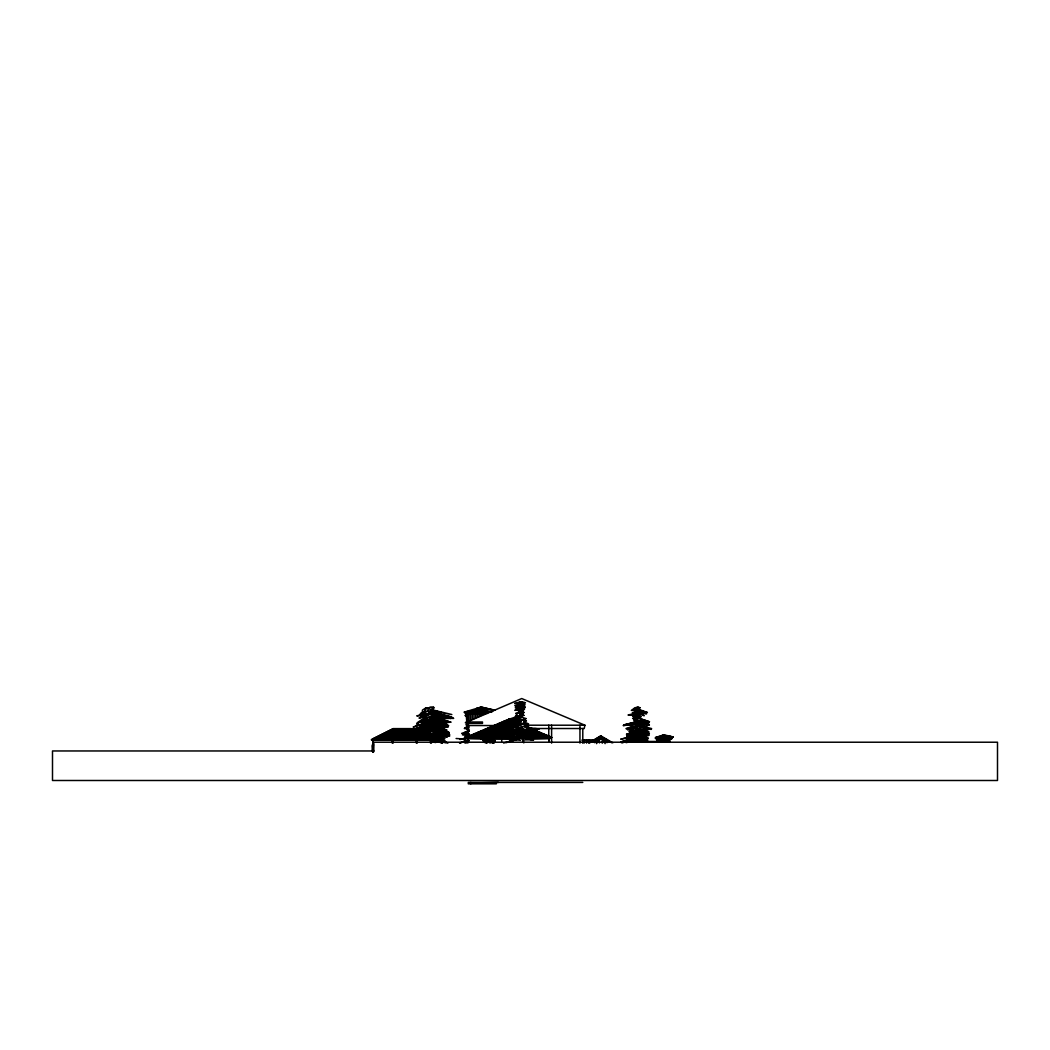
<?xml version="1.0" encoding="UTF-8"?>
<svg xmlns="http://www.w3.org/2000/svg" width="1050" height="1050" viewBox="0 0 1050 1050"><rect width="100%" height="100%" fill="white"/><g stroke="black" fill="none" stroke-linecap="round" stroke-linejoin="round"><path stroke-width="1.5" d="M525.158 706.978L521.482 706.086C506.783 710.259 523.793 704.918 516.849 708.422L521.482 706.086L525.262 707.411L518.136 708.199M492.214 741.431L493.723 742.704L486.517 741.287C478.603 740.919 492.083 739.646 494.104 742.245L492.489 742.087L494.156 743.033M645.146 730.039L648.178 732.572L638.203 729.383L637.219 730.59L633.846 730.774L632.979 730.472L633.754 729.75L627.651 729.894L627.283 729.172L636.143 728.004L648.913 731.666L647.115 731.351M526.601 730.249L536.064 732.428L518.451 728.831L518.608 727.768M509.171 734.724L509.25 735.263C517.886 733.386 525.919 737.113 534.069 737.743L521.273 734.003L509.171 734.724L514.815 736.024L514.723 736.798L510.444 737.428L511.127 738.032L510.418 738.491L513.883 738.491L519.658 738.019L466.292 737.586M488.946 732.519C496.742 734.37 488.027 731.601 487.856 732.454M635.197 711.428L646.603 713.751L637.192 711.309L632.323 712.701L638.046 712.32L645.908 713.409M523.793 742.928L523.858 742.232M435.212 727.899C463.286 738.019 441.249 727.388 430.802 728.372L431.038 730.236L426.3 732.401L427.56 732.703M665.477 741.825L669.874 742.284L664.02 740.946L666.225 741.287M487.869 734.239C494.445 734.895 482.738 734.751 487.607 734.291M637.232 715.601L632.73 716.454L636.93 715.483L641.209 716.809L633.084 716.362M517.847 725.681L518.083 726.036M501.9 738.649L501.664 741.274M549.622 738.649L527.113 738.885M635.854 728.044L636.326 728.228M436.196 740.985L434.569 739.961L435.264 740.303L434.149 740.578L436.183 740.998M523.464 740.67L523.307 741.562L522.992 740.053M523.937 712.569L515.826 713.422L517.178 715.339L515.34 716.349L516.482 716.533L520.643 715.234L520.538 713.646L523.937 712.569L515.826 713.422M636.72 739.948L636.891 739.043M661.421 741.418L665.857 740.355C677.578 743.846 660.712 737.599 658.993 741.733M467.014 722.754L465.321 722.741L521.732 698.539L584.916 725.209L584.207 728.516L534.594 728.516M519.304 729.566L518.7 730.17L535.106 734.554L529.121 733.307M486.557 736.326L494.064 737.979L486.557 736.326L493.014 737.389M633.832 719.814L646.747 721.941L648.847 723.135L633.832 719.814L646.747 721.941M373.406 746.707L372.514 746.707L373.288 746.471M373.406 750.133L372.514 750.133L373.288 749.897M636.549 733.176L636.313 734.094L636.156 733.425M523.399 710.417L523.688 711.034L518.621 711.585C517.834 708.947 527.494 711.047 520.498 711.244M428.295 726.337L427.993 727.479L424.121 728.057M526.365 736.496L526.628 735.538L528.859 735.801M635.486 734.554L636.72 736.142L634.357 736.719M521.128 734.081L522.926 735.367M513.831 731.561L514.474 732.008L511.048 732.913L515.734 733.136L519.934 730.354L525 732.322M517.138 725.012L520.721 725.458M517.519 715.365L516.272 716.034L517.676 716.31L517.243 716.927L514.828 717.832L519.199 716.73L519.908 714.433L523.976 715.418L520.104 714.604M636.484 720.247L636.943 720.536M519.514 732.362L535.238 736.431L528.202 735.564L522.362 733.241L514.001 733.635L515.393 732.493M467.919 741.772L464.599 742.836M517.637 730.314L519.264 728.529L513.66 729.829L512.807 730.511L514.684 730.393L511.678 731.824L521.325 729.973L526.877 732.454L532.98 731.706M516.114 718.843L508.843 719.867L515.852 720.024M642.967 735.236L643.847 736.772L645.619 736.733L644.004 734.698L639.778 734.698L641.576 736.116L644.031 735.984M423.741 732.638L429.056 732.664L426.366 734.934L436.223 732.651L444.701 735.656L448.284 735.604L442.851 734.317L446.394 736.352L444.767 736.811L436.131 733.464C435.527 728.779 414.461 733.543 428.715 733.517L429.069 734.567L430.881 734.685M518.424 719.329L519.514 716.52L526.247 718.659L524.081 718.843L525.039 719.342L524.528 720.038L513.844 718.738L516.6 718.029L517.348 717.045L516.534 716.691L508.843 719.303L511.914 719.762M486.701 742.888L486.924 742.324C481.438 742.363 488.04 740.998 490.363 742.101M469.035 727.059L464.389 728.543L466.935 728.07M434.962 735.263L442.667 737.231C430.395 734.409 439.228 734.777 428.059 736.719M520.446 732.27L522.362 733.241M522.559 737.756L533.531 740.197L528.216 738.622M660.279 737.914L661.999 739.738M644.332 739.659L643.204 738.281M642.429 739.778L640.553 740.132C642.994 738.767 650.423 740.197 644.424 738.636M519.435 730.459L519.934 731.404M425.565 708.133L427.14 708.238L424.777 710.023L425.001 711.48L426.733 711.48L429.923 707.136L433.716 707.346L425.565 708.133L422.441 710.062L422.323 712.176L423.176 712.701M646.538 741.904L641.812 739.043L629.934 739.817L640.579 740.263L641.812 739.043L648.231 742.048M428.137 734.042L431.576 730.8L430.329 730.393L435.146 729.278L449.361 733.267L444.609 732.441L445.764 733.346C458.43 737.625 437.417 732.06 435.146 729.278L430.815 730.354M468.077 734.422L461.659 733.399L468.392 731.089M441.945 725.471L446.814 726.075L447.628 727.151L437.587 727.348L440.147 728.844L438.624 729.383M486.334 731.141L493.342 732.664L485.297 731.601L489.786 731.364M633.386 709.446L640.29 709.892L647.404 712.504L638.019 710.115L631.312 710.378L637.324 709.209L640.29 709.892M647.325 739.502L638.794 738.071L631.391 739.843M494.773 710.259L481.097 707.083L464.034 712.215L475.283 710.01L481.097 707.083L494.589 710.154M639.923 734.317L641.812 734.199L643.427 736.798L646.616 737.454L645.107 736.641C641.183 736.969 650.751 737.1 644.503 736.851M663.823 735.381L673.286 737.047L663.823 735.381L655.607 737.454L664.138 734.882L673.129 736.929M519.645 730.538L520.656 730.669L519.278 730.433M487.436 730.209L487.935 730.288C492.857 729.369 482.016 731.587 488.854 730.065M635.591 707.582L640.251 707.779L637.455 707.122L633.163 708.842L638.413 707.293M646.026 737.336L646.564 736.549L644.989 736.024M525.105 737.743L521.929 735.827L515.537 736.969L516.849 736.811L514.067 738.294L525.105 737.743L532.429 739.384L529.384 737.651L521.929 735.827L520.747 735.801L521.22 737.034L521.798 735.866L518.608 736.47L521.273 735.997M425.736 711.638L424.738 713.042L427.665 714.118L430.854 714.053L429.122 711.979L431.616 711.296L451.828 714.525L432.167 709.826M517.873 724.972L517.217 724.92M646.511 741.471L647.614 741.864M373.104 745.526L373.104 746.471M373.104 747.298L373.104 749.897M373.104 750.724L373.223 751.905M520.012 711.152L520.695 710.259L521.299 711.06M636.891 709.787L637.324 709.209L638.019 710.115M646.472 738.675L647.102 738.281C643.164 734.606 612.111 742.403 641.248 737.638L642.219 736.628L630.866 737.901L640.697 735.551L644.241 736.037M434.333 732.847L434.792 732.165M434.109 734.409L434.936 733.412L447.444 736.929L434.109 734.409L425.867 736.588M634.292 727.046L636.274 725.918L651.249 729.383L636.287 725.918C614.644 730.603 633.281 728.464 637.271 726.206M518.332 724.828L507.938 727.519L514.342 724.159L506.651 725.563C511.166 726.561 519.107 719.001 518.332 724.828L521.745 726.456L529.607 727.716L523.727 724.08M467.88 737.743L464.284 739.987L465.019 741.484L469.245 740.617M645.002 737.717L648.047 738.347L644.91 738.308M628.819 735.446L626.916 736.785L629.606 736.877L635.145 735.039L636.326 733.753L641.209 734.869M523.793 715.326L519.199 716.73M519.763 708.684L514.854 710.364L517.689 709.117L518.503 710.548L520.918 710.154L522.624 708.278L524.646 708.934L521.482 710.102M646.249 738.294C630.013 741.418 655.187 737.546 645.12 738.216L644.096 738.609M626.102 742.652L635.053 740.696M519.12 728.214L518.398 728.884L518.385 727.952M521.929 717.071L518.962 716.625M523.806 721.875L528.596 723.87L521.522 724.014L518.608 720.799L521.273 721.284M645.251 737.362L645.96 736.719M440.042 736.824L439.254 735.827L436.433 735.945M430.684 727.361L430.251 726.534L434.529 723.752L441.118 723.857L445.318 725.379L444.426 724.723L441.538 725.707L441.971 726.377L438.322 726.403M526.509 720.956L523.911 721.967L523.202 723.529L519.803 723.293L521.168 721.324L519.986 720.72L514.723 720.602C516.915 717.203 507.15 722.085 503.58 721.521L510.156 719.788L510.261 737.336M434.582 725.183L435.199 725.616L433.598 726.049L434.306 726.534L443.887 727.361L434.582 725.183L432.324 726.298L433.466 726.731L430.644 728.779L428.361 729.33L429.857 729.724M516.6 737.848L521.273 734.003L519.921 734.081M486.767 742.599L487.738 742.376L485.244 742.941M634.357 738.531L634.988 738.019L631.969 736.667L620.721 739.161L636.864 735.669M425.723 712.976L419.357 715.273L421.523 715.431L420.604 716.074L425.001 715.391L429.923 711.966L451.881 717.032L431.353 712.215M515.642 725.012L508.449 725.707L507.714 726.574L514.986 725.721L507.898 728.411L513.056 727.729L517.939 724.881M529.384 737.651L524.147 737.008M435.973 714.866L429.923 714.381L450.778 718.436L435.973 714.866L430.881 716.31M431.458 738.124L437.614 737.664L444.202 740.565L436.131 737.612M434.897 740.552C433.453 741.051 436.209 741.812 434.936 740.565L434.031 740.946M645.684 737.914L646.656 737.888L643.768 737.664L645.711 737.336M420.971 734.226L431.261 729.881L430.434 729.724M666.711 739.331L663.626 740.526M435.789 728.543L435.684 727.834L447.812 727.072L437.679 726.364M430.014 719.276L423.334 720.799L421.063 722.347L426.274 721.757L429.896 719.224M475.742 713.764L478.682 713.593L481.097 711.913L487.462 713.436M521.614 702.358L525.446 702.791L519.501 702.082L514.592 703.553L524.803 702.516M633.084 741.878L641.865 740.263L631.68 741.878M664.138 737.297L657.904 737.664L657.208 737.901L659.19 738.229L656.079 739.095L658.691 739.266L664.138 737.297L671.606 739.147L665.792 738.452M662.996 741.707L664.033 740.959M429.752 726.062L433.072 726.101M520.157 727.847L523.058 728.962M519.041 713.173L520.301 712.346L521.719 713.291M424.161 715.05L425.066 714.446M429.817 737.454L431.196 736.536L429.529 735.289M436.958 739.778L439.596 738.058L437.167 737.205M487.777 737.376L494.353 738.924L486.163 737.678C475.361 740.565 490.928 735.656 494.077 738.688M633.045 722.531C637.967 721.796 641.55 724.802 646.669 725.261L649.412 725.025L636.536 721.744L623.713 724.972L636.707 721.783M489.339 711.585L481.097 709.498L464.796 713.016L469.678 712.897L478.629 710.732L491.794 712.281M487.239 732.126L485.809 732.769L488.289 732.099M634.948 712.727L637.192 711.309L638.61 712.202M434.031 737.034L431.392 737.756L428.899 736.995L431.642 736.207L430.579 736.168L426.339 737.074M634.121 738.938L637.403 737.546M446.224 720.969L443.166 721.127L445.974 722.689L442.942 722.61L431.708 719.394L438.493 719.211L446.565 721.337L440.764 719.565M520.852 734.055L519.383 734.186L520.59 734.081M588.853 742.822L600.836 735.879L612.819 742.822M589.969 742.731L600.836 735.879M635.946 738.281L631.391 739.987L627.257 739.686L620.826 741.983L629.961 739.646M640.041 734.042L633.242 734.409L628.701 736.076L626.64 735.683L628.858 734.173L626.456 734.212L636.169 731.916L648.546 735.551L645.829 735.263M642.246 741.497C644.713 739.462 650.606 742.166 645.133 740.565M440.134 734.685L436.984 734.908M425.565 716.796L419.002 718.082L425.316 715.864M427.494 724.356L425.04 725.603L418.241 725.274L419.711 724.854M371.438 739.502L393.173 728.634L411.127 728.634L432.863 739.974L371.438 739.974L432.863 739.502M429.752 724.146L434.595 724.356M428.413 724.434L412.322 729.632L429.923 724.133M478.629 710.732L481.097 709.498L487.016 712.438L488.184 712.543L486.294 711.244L489.339 711.926M662.891 736.706L664.138 736.089L672.013 738.373L664.138 736.089C643.755 740.775 663.508 735.394 668.246 737.126M518.726 720.707L505.221 722.544L511.153 722.544L511.324 723.463L518.608 722.098M665.241 738.386L667.091 737.559M443.467 724.028L441 722.558L445.554 722.912L438.493 721.547L431.983 723.188L432.731 723.424M435.908 727.834L441.945 728.372L446.946 730.078L435.291 726.521L429.332 727.847L434.057 726.653M433.899 737.362L437.614 737.664M423.413 720.156L416.574 724.014L417.848 725.038L421.824 724.71M469.009 734.108L465.78 734.987L468.641 734.396M524.37 704.576L522.388 704.681L518.346 707.293L515.642 706.453L518.516 705.062L514.881 705.705L521.876 703.999L525.079 704.891L521.181 704.222M664.506 740.394L664.138 739.712L661.421 740.329M438.139 724.671L443.021 726.246L438.139 724.671L432.233 725.419L429.962 729.645L431.865 729.658M431.983 724.579L426.983 725.524M436.603 735.341L440.147 735.367M526.982 727.716L537.246 730.341L527.533 727.151L526.444 727.637L530.539 729.75L522.322 729.107L522.401 728.201L515.511 726.758M446.617 734.449C453.298 740.145 449.177 730.393 430.382 731.548L435.396 730.524L436.538 731.128M518.582 726.705L508.384 729.435C520.026 727.125 497.726 733.438 512.872 729.54M506.192 742.652L522.703 737.704L521.798 737.874M635.578 741.457L634.817 741.707M515.156 737.586L465.938 737.336L508.843 719.224L517.729 722.978M503.619 743.059L522.598 737.664M514.159 730.708L509.303 731.22L510.379 732.309L513.345 732.034M419.068 728.109L422.507 726.731L420.801 726.377M485.481 713.042L487.016 712.438M424.948 736.142L434.936 733.412L440.357 734.856M468.234 723.778L465.951 724.658L466.764 724.986M644.083 740.184L645.12 739.778C655.134 741.799 631.719 738.255 645.829 740.88M469.271 729.894L467.04 731.469L469.363 731.338M430.5 727.86L418.858 732.034L422.113 731.942M465.727 740.854L459.533 743.033L468.667 740.591M530.762 739.817L522.677 739.909L521.115 738.308M468.339 733.569L466.462 734.265L467.066 734.541M431.13 729.383L433.86 728.398M468.877 725.537L468.182 725.799L469.074 725.524M641.602 739.2L642.718 738.938L641.117 739.423M519.356 732.283L520.603 732.178M427.665 715.47L424.607 716.572L424.909 718.043L435.094 716.034M412.584 730.222L429.923 726.062M423.465 723.831L429.66 722.19L431.169 720.654L439.005 720.392M422.021 721.599L417.113 722.807L423.964 718.161L427.836 718.082L421.903 720.471L436.38 718.607L453.692 718.358L429.923 716.809L431.196 719.145M423.885 734.068L428.295 732.533M467.184 725.931L466.252 726.246L467.998 725.76M468.156 734.029L462.446 734.698L467.972 734.436M483.315 713.449L481.097 711.913L468.641 712.661L467.263 713.134L471.214 713.764L464.979 715.509L466.423 716.074M484.627 740.106L482.803 740.631L488.276 739.528L495.259 741.103L487.777 739.371L484.627 740.106L486.793 739.935M630.932 741.418L621.259 742.612M423.373 729.947L429.594 727.729L430.014 725.931L430.172 726.626L427.534 727.492L414.488 730.892M422.796 723.909L413.149 727.072L429.923 721.639L437.889 722.492M521.798 704.012L522.388 704.681M431.616 741.484L434.661 740.473L442.273 742.783M417.231 732.244L420.958 730.905L416.469 732.152M514.369 720.156L518.713 718.738M519.002 707.017L515.602 707.516M634.541 730.446L628.963 731.706L635.696 730.262M631.391 739.856L641.812 737.835L647.286 739.686L644.989 739.279M664.138 738.504L657.195 740.473L664.138 738.504L669.966 740.368M418.202 731.299L430.093 727.808M429.726 731.548L427.639 732.217L428.702 732.519M486.859 738.636L490.586 739.2L481.215 739.2L487.62 739.029M434.214 712.714L429.043 713.606M419.173 724.959L430.014 721.665M468.877 735.171L464.796 737.271L467.394 736.956M431.642 739.397L434.739 738.714L445.082 741.221L434.871 738.872L430.408 739.922M663.311 739.909L664.046 739.738M419.724 732.703L429.069 730.538M643.584 741.786L645.133 741.353M488.736 733.372C494.931 735.236 488.092 732.651 485.953 734.212L483.643 734.068L488.171 733.11L485.441 733.871M639.529 714.341L632.625 715.588L630.906 714.919L632.402 714.512C618.043 716.888 643.637 710.679 644.162 715.759L637.061 713.396L631.601 714.919M520.498 731.745L521.587 731.443M437.391 727.401L431.917 727.388M517.689 709.117L522.624 708.278M433.361 725.235L430.513 726.009L431.235 726.298M515.406 723.949L518.332 723.017M468.169 735.748L465.216 736.562L466.462 737.126L464.126 738.741L468.773 738.097M494.97 741.024L488.014 740.394M650.646 729.225L639.319 729.081L635.289 727.086M468.786 731.141L465.268 731.968M489.536 730.262L487.935 730.288M639.791 707.687L636.589 707.739M468.746 728.739L466.344 729.383L467.211 729.33M642.797 739.62L645.33 739.108L641.458 739.83M420.118 734.134L428.82 731.929M636.011 736.89L641.812 735.42L644.411 737.166M429.463 735.013L432.219 734.331M637.389 735.906L636.392 735.604L636.431 736.614L637.14 736.142L636.366 734.79L637.035 735.853M422.822 735.289L427.337 734.173M436.341 733.897L427.704 735.696M465.846 742.98L467.749 742.508M438.874 728.989L437.325 729.369L437.443 730.236M514.526 737.638L521.798 735.866M627.257 739.686L636.694 737.402M421.851 730.774L416.391 731.338L419.974 728.647M431.865 741.208L432.561 741.038L431.773 741.142M486.321 735.617L488.04 735.197L494.379 737.297L488.04 735.197L485.953 735.643L488.854 735.735M633.36 718.397L636.799 717.57L649.464 721.757L636.799 717.57L632.612 718.449L638.426 718.646M631.969 736.667L636.497 735.578M512.439 730.826L507.609 731.666L513.726 729.711M636.982 737.783L641.812 736.628L644.28 738.334L641.248 737.638M418.281 732.506L430.29 729.763M424.554 736.706L428.964 735.656M636.287 725.918L636.366 725.944M627.506 733.976L636.169 731.916L638.859 733.884M485.441 741.983L487.646 741.457M622.007 742.704L636.668 739.397M467.329 737.783L459.769 739.462L468.169 737.494M517.965 704.891L521.85 704.025M486.163 737.678L488.066 737.336M630.066 735.171L636.339 733.74M646.236 740.985L643.702 740.972M645.579 737.691L644.07 737.691L646.117 737.678M665.516 738.951L658.757 740.224M468.641 727.703L464.52 728.214M430.553 736.129L432.574 735.696M515.143 733.071L508.922 734.777L514.198 734.698M492.594 733.123L487.108 732.782M481.635 707.293L476.91 708.041M664.401 734.987L662.038 735.354M440.672 725.524L440.895 726.534L439.202 727.033L436.275 726.771M434.949 733.451L435.015 733.438M425.617 735.814L427.114 735.512M443.31 727.02L438.204 726.442L440.147 727.597L436.301 727.335L436.8 728.858M438.519 739.134L440.803 738.675L437.929 738.006M644.818 726.534L636.405 723.831L623.149 725.563L634.423 724.447M452.865 718.108L442.076 717.806M430.027 738.097L430.027 739.502M530.985 733.018L531.549 734.042L527.074 733.858L520.012 731.443L520.367 732.073L517.492 733.399L515.734 733.136M636.339 723.922L647.561 727.401M516.613 735.394L517.702 735.158M436.446 722.138L430.264 723.686L424.266 723.516M446.106 734.252L447.536 734.698L440.947 732.546L435.789 733.097L432.744 731.364M439.018 722.663L443.021 723.673L437.574 723.122M514.342 724.159L507.531 725.235M642.941 737.704L644.096 737.507M645.304 737.481L648.388 738.596L639.673 736.995M432.364 740.368L434.477 740.04L435.317 738.846M424.095 713.068L420.315 713.646L425.224 710.863M422.034 715.562L416.784 715.916L423.964 713.816L422.914 713.646M436.695 740.079L443.179 738.662L436.695 737.625M421.811 730.157L431.419 728.687M488.184 734.58L487.502 734.436M521.522 724.014L518.529 723.883L519.422 723.043L518.949 722.229L514.907 722.033L513.607 720.996M549.386 738.885L548.769 741.274L548.769 725.209M519.422 710.811L518.214 710.824M671.291 739.003L662.931 738.137M644.543 740.329L646.695 740.224M439.596 714.276L431.064 714L428.794 714.551L428.689 715.496L425.001 715.391M425.053 731.194L428.229 730.826M466.817 729.238L468.221 729.081M640.159 736.903L641.051 736.798M644.438 739.161L645.225 739.069M434.477 723.174L431.511 722.164M495.193 740.683L488.526 739.043M642.849 725.931L635.946 725.235M427.402 711.244L430.408 710.955L430.802 709.682L434.004 708.12L433.716 707.346M436.131 733.464L433.23 733.714M646.249 738.649L641.957 739.292M440.396 732.139L435.908 731.758M435.199 737.061L434.346 737.008L435.212 737.047M509.381 741.142L516.351 739.804L520.511 740.342M482.961 738.728L487.843 738.334L491.059 739.384M638.794 738.071L641.721 737.861M434.424 740.499L441.683 742.967M516.967 726.337L510.077 725.34M628.32 741.615L630.735 741.72M644.004 734.698L643.217 734.764L644.398 735.656M436.236 723.699C422.258 723.188 437.496 721.849 440.777 723.634L440.829 722.728L447.195 724.342L442.417 724.881L443.651 725.891L441.302 725.55M635.946 735.564L633.57 735.722L633.255 734.37M519.501 702.082L523.071 702.463M516.613 730.551L519.934 730.354M642.154 739.659L630.341 739.699M437.496 729.908L443.336 730.564L435.986 728.556M629.974 727.374L630.919 727.322M521.325 736.391L523.661 736.273M447.694 726.902L438.375 728.267M435.789 740.408L446.079 742.901M629.344 742.074L624.868 741.786M465.019 732.716L465.977 732.677M633.609 730.564L649.399 733.779L643.269 731.994L649.044 735.289L641.261 732.861M431.196 728.136L429.673 728.188L430.828 728.976M437.732 728.7L438.611 729.002L431.878 728.109M668.128 742.232L669.428 742.192M438.27 720.641L433.243 720.405L426.274 721.757M426.641 732.27L429.45 732.204M441.551 736.772L440.488 736.785L444.924 738.662L442.68 739.043L436.446 736.654M431.511 741.891L435.842 742.534M669.257 740.933L664.059 740.644M640.697 718.502L635.473 717.78M489.983 735.669L488.421 735.512M517.112 709.708L518.897 709.695M485.769 713.724L466.174 713.724L466.883 723.411L482.475 723.411L482.475 721.993L466.174 721.993M525.144 725.209L584.916 725.209M468.3 725.537L496.913 725.537M468.182 726.482L468.182 737.047M467.184 736.929L467.683 737.678M465.938 737.336L514.513 737.336M524.436 737.336L527.271 737.336M528.688 737.336L551.749 737.586L524.344 737.586M527.179 737.94L551.394 737.586M519.225 738.294L466.646 737.94M527.179 738.294L551.04 737.94M484.982 738.649L467.001 738.294M488.25 738.649L519.396 738.649M527.349 738.649L550.686 738.294M519.159 738.885L468.064 738.649M599.419 739.266L602.254 739.266M581.844 740.158L593.657 740.158M582.934 740.447L594.339 740.447M629.186 741.457L668.168 741.457M666.75 741.983L668.168 741.983M467.591 742.521L468.3 742.639M373.59 744.936L372.343 744.936L372.343 750.789M373.288 745.526L372.579 745.29L373.406 745.29M373.288 747.298L372.579 747.062L373.406 747.062M373.288 750.724L372.579 750.487L373.406 750.487M373.8 750.96L52.5 750.96L52.5 780.491L997.5 780.491L997.5 742.219L373.8 742.219L373.8 751.708M582.789 782.408L468.3 782.408L468.3 783.825L496.322 783.825L496.322 782.972M470.807 782.972L498.448 782.408M435.107 717.491L439.202 717.504M521.102 728.529L517.099 728.674L514.5 730.249L510.576 730.157L511.809 729.448L510.326 728.674M643.86 733.753L642.337 733.897L646.498 735.459L641.524 734.685M430.92 738.347L438.48 738.806M643.913 740.119L641.996 740.001M465.609 741.746L468.444 741.772M648.874 724.539L636.274 721.914M434.936 737.021L430.185 737.231L430.841 737.415M646.301 740.237L646.38 741.3M640.408 716.271L636.457 715.641M634.554 731.824L631.588 731.141M489.851 734.554L488.486 734.357M469.429 734.252L466.095 733.504M456.094 738.504L461.711 738.859M471.161 713.068L473.392 713.16M480.48 708.081L493.644 710.627M644.162 736.076L643.374 736.037L643.913 736.457M466.082 734.842L467.827 734.934M435.868 741.681L439.491 741.221L436.117 740.001M488.289 733.149L489.405 733.582M639.24 738.662L641.209 738.767M434.49 719.486L439.018 719.762M436.314 735.656L439.254 735.827M520.157 734.737L521.141 734.803M639.266 714.013L635.946 713.501M641.327 725.379L636.457 724.513L635.578 725.379L637.442 726.534L635.04 726.731L632.218 726.141L631.588 725.012L626.64 724.631M447.352 734.698L440.554 733.307M468.169 735.512L463.601 734.304M443.809 731.469L434.227 729.383M435.343 738.859L434.871 738.872M641.471 730.918L637.967 730.039M430.973 735.604L430.251 735.551M490.376 741.878L488.617 741.431M440.108 740.788L441.262 740.919L438.742 739.187M663.482 740.513L661.644 740.079L662.314 739.869L661.106 738.741M634.397 735.919L641.353 737.218M642.049 737.139L641.235 736.89L642.128 737.113M428.649 737.231L431.327 737.612L432.508 739.305M525.84 734.449L522.769 733.989L523.005 735.315M510.156 719.788L509.001 719.408M526.956 727.414L539.227 728.989L530.289 728.634L530.211 730.052L528.137 730.328L524.567 729.671M444.951 725.301L448.691 725.681L446.408 724.395M526.234 738.504L525.394 738.308M439.635 720.878L447.405 722.479L451.106 722.151L442.05 719.946M486.859 740.749L485.743 740.526M641.183 740.211L642.561 740.473M489.116 742.599L490.271 742.849M632.205 728.228L633.084 728.424M521.837 736.116L520.905 735.919L521.22 737.205M478.682 713.593L481.792 714.289M639.726 726.731L639.056 726.574M640.697 735.551L643.138 736.352M436.551 732.401L447.392 734.934M440.606 735.302L436.8 734.37M636.457 730.196L643.939 731.968M523.412 726.18L527.533 727.151M645.238 737.927L648.047 738.347M638.886 736.142L641.944 736.877M442.706 735.315L444.636 735.801M437.141 735.105L433.191 734.239M429.923 709.551L441.525 712.491M635.145 735.039L642.141 736.457M468.641 712.661L470.046 713.029M441.118 723.857L444.426 724.723M491.794 742.481L493.329 742.888M436.616 726.889L441.945 728.372M491.282 742.547L486.452 741.694M642.206 737.284L640.185 736.654L641.025 737.31M519.12 718.62L525.788 720.707M644.884 726.574L651.683 728.739L651 728.503M493.041 740.014L490.98 739.318M517.046 736.575L518.227 736.956M440.947 732.546L435.173 730.839M643.886 738.859L644.779 739.147M480.441 711.322L476.713 709.774M441.158 742.547L442.549 743.059M521.089 708.172L522.69 708.789M431.196 738.019L435.33 739.738M373.236 743.361L373.117 742.271M643.834 731.758L649.018 733.241L648.637 732.546M491.558 742.297L492.962 742.888M524.816 725.97L551.749 737.336M640.854 740.919L641.957 741.733M440.449 738.99L438.309 737.546M429.923 724.054L432.744 725.458M431.602 726.928L432.508 727.401M429.686 723.87L431.314 724.776M431.773 730.918L432.561 731.364M600.836 736.431L611.704 742.731M635.841 733.438L636.694 733.924L636.562 732.992M438.493 721.547L441.958 723.857M636.982 730.853L638.938 732.362M435.356 725.143L436.485 726.521M436.905 722.741L438.782 725.143M467.736 738.176L467.946 742.521M523.504 740.919L522.677 739.646M447.799 743.256L444.662 741.024M425.145 734.829L425.171 735.997M636.143 728.004L636.143 730.446M606.979 739.987L606.979 742.717M606.034 739.436L606.034 742.389M605.089 738.898L605.089 743.649M604.144 738.347L604.144 742.586M603.199 737.796L603.199 742.311M602.254 737.244L602.254 743.229M601.309 736.706L601.309 739.266M600.364 736.706L600.364 739.266M599.419 737.244L599.419 742.928M598.474 737.796L598.474 742.311M597.529 738.347L597.529 742.586M596.584 738.898L596.584 743.649M595.639 739.436L595.639 742.389M594.694 739.987L594.694 742.717M588.932 740.158L588.932 743.085M586.569 740.158L586.569 743.085M584.207 740.158L584.207 743.085M582.789 728.516L582.789 743.229M579.954 725.209L579.954 743.124M551.604 725.209L551.604 743.124M549.951 736.575L549.951 737.336M548.533 735.971L548.533 737.336M547.116 735.381L547.116 737.336M545.698 734.777L545.698 737.336M544.281 734.186L544.281 737.336M542.863 733.582L542.863 737.336M541.446 732.979L541.446 737.336M540.028 732.388L540.028 737.336M538.611 731.784L538.611 737.336M537.193 731.194L537.193 737.336M535.776 730.59L535.776 737.336M534.358 729.999L534.358 737.336M532.941 729.396L532.941 737.336M531.523 728.792L531.523 737.336M530.106 728.201L530.106 735.814M525.853 732.651L525.853 737.336M524.436 730.131L524.436 735.892M523.018 729.75L523.018 735.814M521.601 729.383L521.601 734.147M513.096 721.022L513.096 725.918M513.096 730.813L513.096 737.336M511.678 720.418L511.678 737.336M508.843 719.224L508.843 737.336M507.426 719.828L507.426 737.336M506.008 720.418L506.008 737.336M504.591 721.022L504.591 737.336M504.026 737.586L484.982 729.291L484.982 737.336M503.173 721.612L503.173 736.969M501.992 736.47L501.992 737.336M501.756 722.216L501.756 736.378M500.574 735.879L500.574 737.336M500.338 722.82L500.338 735.774M499.157 735.276L499.157 737.336M498.921 723.411L498.921 735.184M497.739 734.685L497.739 737.336M497.503 724.014L497.503 734.58M496.322 734.081L496.322 737.336M496.086 724.605L496.086 733.976M494.904 733.478L494.904 737.336M494.668 725.209L494.668 733.386M493.487 732.887L493.487 737.336M493.251 725.799L493.251 732.782M492.069 732.283L492.069 737.336M491.833 726.403L491.833 732.191M490.652 731.692L490.652 737.336M490.416 727.007L490.416 731.587M489.234 731.089L489.234 737.336M488.998 727.597L488.998 730.997M487.581 728.201L487.581 730.393M487.712 740.421L487.712 741.641M486.399 729.894L486.399 737.336M486.163 728.792L486.163 729.789M484.089 713.724L484.089 714.433M483.564 729.894L483.564 737.336M482.409 713.724L482.409 715.142M482.147 730.498L482.147 737.336M480.729 713.724L480.729 715.851M480.729 731.089L480.729 737.336M479.312 731.692L479.312 737.336M479.049 713.724L479.049 716.559M477.894 732.283L477.894 737.336M477.369 713.724L477.369 717.268M476.477 732.887L476.477 737.336M475.689 713.724L475.689 717.977M475.059 733.478L475.059 737.336M474.009 713.724L474.009 718.686M473.642 734.081L473.642 737.336M472.329 713.724L472.329 719.394M472.224 734.685L472.224 737.336M470.807 735.276L470.807 737.336M470.807 782.408L470.807 783.825M470.649 713.724L470.649 720.103M469.389 735.879L469.389 737.336M468.969 713.724L468.969 720.812M468.3 713.724L468.3 736.457L467.184 736.457L467.329 737.678M468.3 738.058L468.3 741.274M467.972 736.47L467.972 737.336M467.289 713.724L467.289 721.521M431.445 739.974L431.445 743.111M430.973 738.557L430.973 739.502M430.5 739.974L430.5 743.111M429.083 737.612L429.083 739.502M428.137 737.139L428.137 739.502M427.192 736.667L427.192 739.502M426.248 736.194L426.248 739.502M425.303 735.722L425.303 739.502M424.358 735.249L424.358 739.502M423.413 734.777L423.413 739.502M422.467 734.304L422.467 739.502M421.523 733.832L421.523 739.502M420.577 733.359L420.577 739.502M419.633 732.887L419.633 739.502M418.688 732.414L418.688 739.502M417.742 731.942L417.742 739.502M417.27 739.974L417.27 743.111M416.798 731.469L416.798 739.502M416.325 739.974L416.325 743.111M415.852 730.997L415.852 739.502M414.908 730.524L414.908 739.502M413.962 730.052L413.962 739.502M413.017 729.579L413.017 739.502M412.072 729.107L412.072 739.502M411.127 728.634L411.127 739.502M410.183 728.634L410.183 739.502M409.238 728.634L409.238 739.502M408.292 728.634L408.292 739.502M407.348 728.634L407.348 739.502M406.402 728.634L406.402 739.502M405.458 728.634L405.458 739.502M404.512 728.634L404.512 739.502M403.567 728.634L403.567 739.502M402.623 728.634L402.623 739.502M401.678 728.634L401.678 739.502M400.733 728.634L400.733 739.502M399.788 728.634L399.788 739.502M398.842 728.634L398.842 739.502M397.898 728.634L397.898 739.502M396.952 728.634L396.952 739.502M396.008 728.634L396.008 739.502M395.062 728.634L395.062 739.502M394.117 728.634L394.117 739.502M393.173 728.634L393.173 743.111M392.227 729.107L392.227 739.502M392.227 739.974L392.227 743.111M391.283 729.579L391.283 739.502M390.337 730.052L390.337 739.502M389.392 730.524L389.392 739.502M388.447 730.997L388.447 739.502M387.502 731.469L387.502 739.502M386.558 731.942L386.558 739.502M385.613 732.414L385.613 739.502M384.667 732.887L384.667 739.502M383.723 733.359L383.723 739.502M382.777 733.832L382.777 739.502M381.833 734.304L381.833 739.502M380.887 734.777L380.887 739.502M379.942 735.249L379.942 739.502M378.998 735.722L378.998 739.502M378.053 736.194L378.053 739.502M377.108 736.667L377.108 739.502M376.163 737.139L376.163 739.502M375.217 737.612L375.217 739.502M374.273 738.084L374.273 739.502M373.327 738.557L373.327 739.502M373.091 739.974L373.104 751.669M372.855 739.974L372.697 751.905M372.632 744.936L372.645 751.905M519.514 730.774L520.157 731.587L519.514 730.774M520.485 729.133L522.257 729.487L520.485 729.133M442.155 719.985L447.694 720.93L442.155 719.985M433.834 739.147L433.834 739.147M634.253 732.375L633.609 732.677L634.279 732.375M519.409 729.133L520.183 729.396L519.409 729.133M637.101 736.47L636.313 735.984L637.101 736.47M630.866 739.292L630.866 739.292M632.638 740.617L633.675 740.342L632.638 740.617M636.339 730.905L636.352 731.745L636.339 730.905M518.018 733.005L518.779 732.729L518.018 733.005M516.863 731.706L515.97 731.85L516.863 731.706M514.618 733.989L514.71 734.003M434.254 717.57L429.384 717.111L434.254 717.57M527.914 733.071L527.258 733.005L527.927 733.058M509.197 722.072L509.197 722.072M638.833 733.044L639.791 733.005L638.833 733.044M527.113 738.846L527.113 738.846M641.681 733.228L640.802 733.031L641.681 733.241M522.113 727.755L521.391 727.624L522.113 727.755M643.059 732.467L642.39 732.27L643.059 732.467M527.874 736.418L526.982 736.155L527.874 736.418M439.294 736.299L438.598 736.129L439.32 736.312M529.948 736.47L528.741 736.155L529.948 736.47M438.204 736.457L437.128 736.076L438.204 736.457M527.979 734.908L527.205 734.711L527.979 734.908M527.783 737.914L526.785 737.586L527.783 737.914M531.51 735.446L530.512 735.171L531.51 735.446M528.15 737.664L526.811 737.297L528.15 737.664M438.296 741.628L438.349 741.641"/></g></svg>
